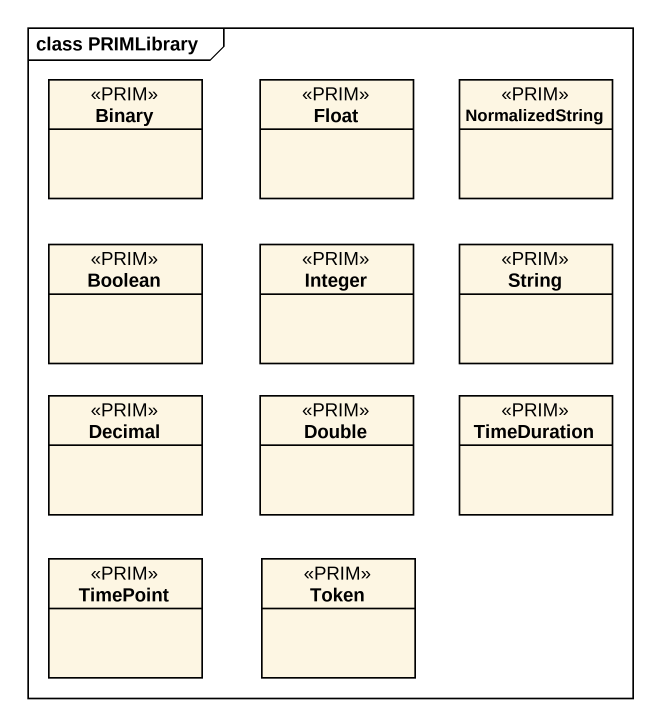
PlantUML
@startuml
mainframe class PRIMLibrary
hide circle
hide empty members
class Binary <<PRIM>>
class Float <<PRIM>>
class NormalizedString <<PRIM>>
class Boolean <<PRIM>>
class Integer <<PRIM>>
class String <<PRIM>>
class Decimal <<PRIM>>
class Double <<PRIM>>
class TimeDuration <<PRIM>>
class TimePoint <<PRIM>>
class Token <<PRIM>>
@enduml
